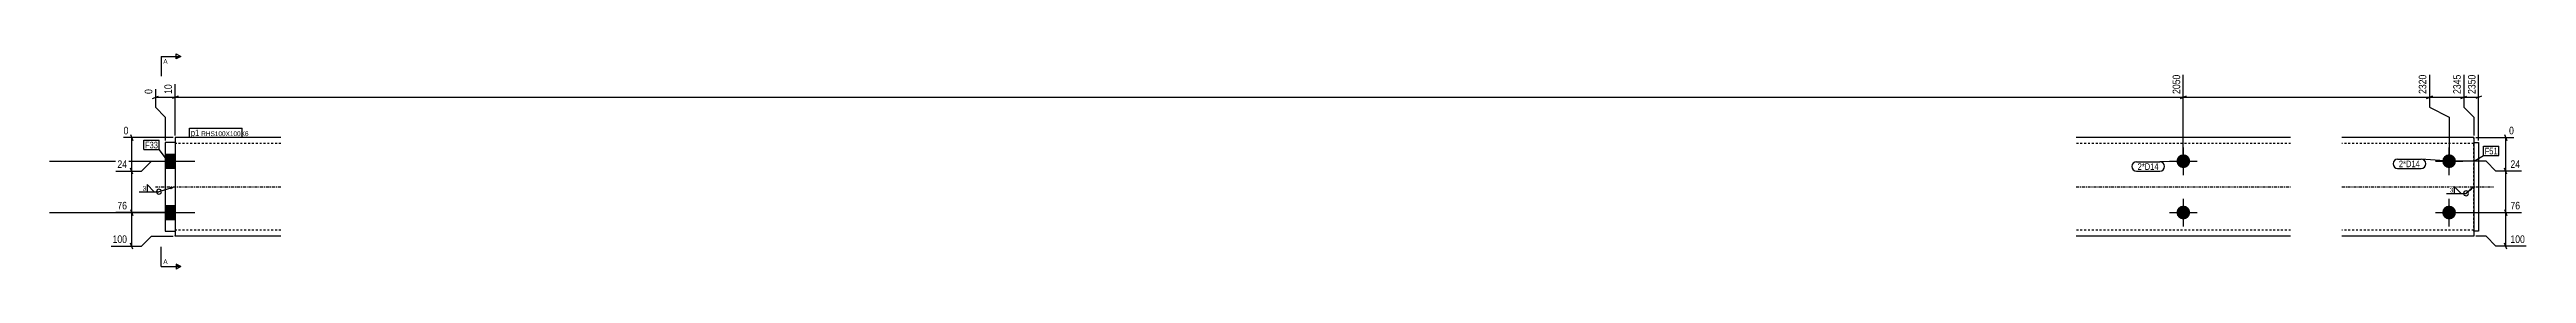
# Model space of a CAD drawing. Header units: millimetres. Extents: x 14 to 22894, y -8 to 835.
# Drawn here: x 20378 to 22894, y 5 to 223 of the extents above; entities that cross this region are included whole.
import ezdxf

# ---------------------------------------------------------------- set-up
doc = ezdxf.new("R2010")
doc.units = ezdxf.units.MM
doc.linetypes.add('DXK_LINE_DOT2', pattern=[3.9198, 1.9599, -1.9599])
doc.linetypes.add('DXK_LINE_DOT3', pattern=[5.9187, 2.979, -0.9799, 0.9799, -0.9799])
for name, color, linetype in [('MÅLSÆTNING', 7, 'Continuous'), ('STÅL', 7, 'Continuous'), ('TEKST', 7, 'Continuous')]:
    doc.layers.add(name, color=color, linetype=linetype)
doc.styles.add('Arial', font='ARIAL.TTF', dxfattribs={"height": 0.2})
doc.styles.add('Arial Narrow', font='ARIALN.TTF', dxfattribs={"height": 0.2})

msp = doc.modelspace()

# ---------------------------------------------------------------- hatches: boundary and pattern name
at = {"layer": 'STÅL', "linetype": 'Continuous'}
for points in [[(20495.9, 121), (20495.9, 107), (20505.9, 107), (20505.9, 121)], [(22545.9, 121, -1), (22545.9, 107, -1)], [(22815.9, 121, -1), (22815.9, 107, -1)], [(20495.9, 69), (20495.9, 55), (20505.9, 55), (20505.9, 69)], [(22545.9, 69, -1), (22545.9, 55, -1)], [(22815.9, 69, -1), (22815.9, 55, -1)]]:
    msp.add_hatch(color=96, dxfattribs=at).paths.add_polyline_path(points)
at = {"layer": 'TEKST', "linetype": 'Continuous'}
for points in [[(20500.7, 87.7), (20505.9, 88), (20501.4, 85.3)], [(22836.3, 85.7), (22840.9, 88), (22837.9, 83.8)]]:
    msp.add_hatch(color=3, dxfattribs=at).paths.add_polyline_path(points)

# ---------------------------------------------------------------- linework, layer by layer
at = {"layer": 'MÅLSÆTNING', "color": 7, "linetype": 'Continuous'}
for p, q in [((22545.9, 116), (22545.9, 201.6)), ((22795.9, 201.6), (22795.9, 168.7)), ((22830.9, 201.6), (22830.9, 168.7)), ((22845.9, 135), (22845.9, 201.6)), ((20482.9, 177.5), (20488.9, 179.9)), ((20485.9, 187), (20485.9, 168.7)), ((20485.9, 178.7), (20505.9, 178.7)), ((20508.9, 179.9), (20502.9, 177.5)), ((20508.9, 179.9), (20502.9, 177.5)), ((20505.9, 140), (20505.9, 191.9)), ((20505.9, 140), (20505.9, 191.9)), ((20505.9, 178.7), (22545.9, 178.7)), ((22542.9, 177.5), (22548.9, 179.9)), ((22792.9, 177.5), (22798.9, 179.9)), ((22827.9, 177.5), (22833.9, 179.9)), ((22830.9, 178.7), (22845.9, 178.7)), ((22848.9, 179.9), (22842.9, 177.5)), ((20485.9, 168.7), (20495.9, 158.7)), ((20495.9, 158.7), (20495.9, 135)), ((22795.9, 168.7), (22815.9, 158.7)), ((22815.9, 158.7), (22815.9, 116)), ((22815.9, 158.7), (22815.9, 116)), ((22830.9, 168.7), (22840.9, 158.7)), ((22840.9, 158.7), (22840.9, 140)), ((22840.9, 158.7), (22840.9, 140)), ((20503.9, 138), (20453.6, 138)), ((20460.7, 141), (20463.1, 135)), ((22842.9, 138), (22881.6, 138)), ((22872.2, 141), (22874.6, 135)), ((20445.8, 104), (20471.9, 104)), ((20463.1, 101), (20460.7, 107)), ((20461.9, 62), (20461.9, 104)), ((20471.9, 104), (20481.9, 114)), ((20471.9, 104), (20481.9, 114)), ((20481.9, 114), (20503.9, 114)), ((20481.9, 114), (20503.9, 114)), ((22853.4, 114), (22817.9, 114)), ((22853.4, 114), (22817.9, 114)), ((22863.4, 104), (22853.4, 114)), ((22863.4, 104), (22853.4, 114)), ((22889.4, 104), (22863.4, 104)), ((22874.6, 101), (22872.2, 107)), ((22873.4, 62), (22873.4, 104)), ((20503.9, 62), (20445.8, 62)), ((20503.9, 62), (20445.8, 62)), ((20460.7, 65), (20463.1, 59)), ((20460.7, 65), (20463.1, 59)), ((20461.9, 28), (20461.9, 62)), ((22817.9, 62), (22889.4, 62)), ((22817.9, 62), (22889.4, 62)), ((22872.2, 65), (22874.6, 59)), ((22872.2, 65), (22874.6, 59)), ((22873.4, 28), (22873.4, 62)), ((20440.9, 28), (20471.9, 28)), ((20463.1, 25), (20460.7, 31)), ((20471.9, 28), (20481.9, 38)), ((20481.9, 38), (20503.9, 38)), ((22853.4, 38), (22842.9, 38)), ((22863.4, 28), (22853.4, 38)), ((22894.3, 28), (22863.4, 28)), ((22874.6, 25), (22872.2, 31))]:
    msp.add_line(p, q, dxfattribs=at)
at = {"layer": 'STÅL', "color": 2, "linetype": 'Continuous'}
for p, q in [((20495.9, 133), (20495.9, 43)), ((20505.9, 133), (20495.9, 133)), ((20613.4, 138), (20505.9, 138)), ((20505.9, 138), (20505.9, 38.9)), ((22654.9, 138), (22436.9, 138)), ((22840.9, 138), (22706.9, 138)), ((22840.9, 138), (22840.9, 38)), ((22840.9, 133), (22845.9, 133)), ((22845.9, 133), (22845.9, 43)), ((20495.9, 43), (20505.9, 43)), ((20505.9, 38), (20505.9, 38.9)), ((20613.4, 38), (20505.9, 38)), ((22654.9, 38), (22436.9, 38)), ((22840.9, 38), (22706.9, 38)), ((22845.9, 43), (22840.9, 43))]:
    msp.add_line(p, q, dxfattribs=at)
at = {"layer": 'STÅL', "color": 7, "linetype": 'DXK_LINE_DOT2'}
for p, q in [((20505.9, 133), (20505.9, 43)), ((20613.4, 132), (20505.9, 132)), ((22654.9, 132), (22436.9, 132)), ((22840.9, 132), (22706.9, 132)), ((22840.9, 137), (22840.9, 138)), ((22840.9, 43), (22840.9, 133)), ((20613.4, 44), (20505.9, 44)), ((22654.9, 44), (22436.9, 44)), ((22840.9, 44), (22706.9, 44))]:
    msp.add_line(p, q, dxfattribs=at)
at = {"layer": 'STÅL', "color": 96, "linetype": 'Continuous'}
for p, q in [((22545.9, 128), (22545.9, 100)), ((22815.9, 100), (22815.9, 128)), ((20378.4, 114), (20525.9, 114)), ((20495.9, 121), (20505.9, 121)), ((20495.9, 107), (20505.9, 107)), ((22531.9, 114), (22559.9, 114)), ((22801.9, 114), (22829.9, 114)), ((22545.9, 76), (22545.9, 48)), ((22815.9, 48), (22815.9, 76)), ((20378.4, 62), (20525.9, 62)), ((20495.9, 69), (20505.9, 69)), ((20495.9, 55), (20505.9, 55)), ((22531.9, 62), (22559.9, 62)), ((22801.9, 62), (22829.9, 62))]:
    msp.add_line(p, q, dxfattribs=at)
at = {"layer": 'STÅL', "color": 7, "linetype": 'DXK_LINE_DOT3'}
for p, q in [((20485.9, 88), (20613.4, 88)), ((22436.9, 88), (22654.9, 88)), ((22706.9, 88), (22860.9, 88))]:
    msp.add_line(p, q, dxfattribs=at)
at = {"layer": 'TEKST', "color": 3, "linetype": 'Continuous'}
for p, q in [((20505.9, 88), (20489.5, 83.1)), ((22840.9, 88), (22833.1, 81.4))]:
    msp.add_line(p, q, dxfattribs=at)
for centre in [(20489.5, 83.1), (22833.1, 81.4)]:
    msp.add_arc(centre, 2.5, 270, 90, dxfattribs=at)

# ---------------------------------------------------------------- wipeouts: each hides what was drawn before it
at = {"color": 0, "linetype": 'Continuous'}
for points in [[(20498.3, 212.6), (20498.3, 217.6), (20493.9, 217.6), (20493.9, 212.6)], [(20498.3, 9.8), (20498.3, 14.8), (20493.9, 14.8), (20493.9, 9.8)]]:
    msp.add_wipeout(points, dxfattribs=at).dxf.layer = 'TEKST'
at = {"color": 0}
msp.add_wipeout([(22786.2, 107.9), (22786.2, 114.9), (22764.8, 114.9), (22764.8, 107.9)], dxfattribs=at).dxf.layer = 'TEKST'

# ---------------------------------------------------------------- next in the draw order: hatches: boundary and pattern name
at = {"layer": 'TEKST', "linetype": 'Continuous'}
for points in [[(20506.9, 217.6), (20506.9, 220.1), (20511.9, 220.1)], [(20506.9, 7.3), (20506.9, 9.8), (20511.9, 7.3)]]:
    msp.add_hatch(color=30, dxfattribs=at).paths.add_polyline_path(points)

# ---------------------------------------------------------------- next in the draw order: linework, layer by layer
at = {"layer": 'TEKST', "color": 7, "linetype": 'Continuous'}
for p, q in [((20491.9, 220.1), (20511.9, 220.1)), ((20491.9, 7.3), (20491.9, 27.3)), ((20491.9, 7.3), (20511.9, 7.3))]:
    msp.add_line(p, q, dxfattribs=at)
at = {"layer": 'TEKST', "color": 30, "linetype": 'Continuous'}
for p, q in [((20506.9, 217.6), (20506.9, 222.6)), ((20506.9, 222.6), (20511.9, 220.1)), ((20511.9, 220.1), (20506.9, 217.6)), ((20511.9, 7.3), (20506.9, 9.8)), ((20506.9, 9.8), (20506.9, 4.8)), ((20511.9, 7.3), (20506.9, 4.8))]:
    msp.add_line(p, q, dxfattribs=at)

# ---------------------------------------------------------------- next in the draw order: texts
at = {"layer": 'TEKST', "color": 3, "linetype": 'Continuous', "style": 'Arial'}
for p in [(20493.9, 212.6), (20493.9, 9.8)]:
    msp.add_text('A', height=4.78, dxfattribs=at).set_placement(p)

# ---------------------------------------------------------------- next in the draw order: wipeouts: each hides what was drawn before it
at = {"color": 0, "linetype": 'Continuous'}
for points in [[(22544.3, 203.2), (22533.1, 203.2), (22533.1, 180.5), (22544.3, 180.5)], [(22844.3, 203.2), (22833.1, 203.2), (22833.1, 180.5), (22844.3, 180.5)], [(20504.3, 193.5), (20493.1, 193.5), (20493.1, 180.5), (20504.3, 180.5)], [(20458.6, 105.6), (20458.6, 116.8), (20445.7, 116.8), (20445.7, 105.6)], [(22889.6, 105.6), (22889.6, 116.8), (22876.6, 116.8), (22876.6, 105.6)], [(20458.6, 63.6), (20458.6, 74.8), (20445.7, 74.8), (20445.7, 63.6)], [(22889.6, 63.6), (22889.6, 74.8), (22876.6, 74.8), (22876.6, 63.6)], [(20458.6, 29.6), (20458.6, 40.8), (20440.8, 40.8), (20440.8, 29.6)], [(22894.5, 29.6), (22894.5, 40.8), (22876.6, 40.8), (22876.6, 29.6)]]:
    msp.add_wipeout(points, dxfattribs=at).dxf.layer = 'MÅLSÆTNING'
at = {"color": 0}
for points in [[(20488.5, 127), (20488.5, 134), (20475.3, 134), (20475.3, 127)], [(20530.4, 139.4), (20530.4, 146.4), (20521.9, 146.4), (20521.9, 139.4)], [(22520.9, 105.2), (22520.9, 112.2), (22499.5, 112.2), (22499.5, 105.2)], [(22786.2, 107.9), (22786.2, 114.9), (22764.8, 114.9), (22764.8, 107.9)], [(22820, 82), (22820, 87.8), (22816.2, 87.8), (22816.2, 82)]]:
    msp.add_wipeout(points, dxfattribs=at).dxf.layer = 'TEKST'

# ---------------------------------------------------------------- next in the draw order: linework, layer by layer
at = {"layer": 'MÅLSÆTNING', "color": 7, "linetype": 'Continuous'}
for p, q in [((22545.9, 116), (22545.9, 201.6)), ((22830.9, 201.6), (22830.9, 168.7)), ((22548.9, 179.9), (22542.9, 177.5)), ((22545.9, 178.7), (22795.9, 178.7)), ((22827.9, 177.5), (22833.9, 179.9)), ((22830.9, 168.7), (22840.9, 158.7)), ((20461.9, 104), (20461.9, 138)), ((22873.4, 104), (22873.4, 138)), ((20445.8, 104), (20471.9, 104)), ((20463.1, 101), (20460.7, 107)), ((22889.4, 104), (22863.4, 104)), ((22874.6, 101), (22872.2, 107))]:
    msp.add_line(p, q, dxfattribs=at)
at = {"layer": 'TEKST', "color": 7, "linetype": 'Continuous'}
for p, q in [((22763.6, 116.1), (22787.4, 116.1)), ((22763.6, 106.7), (22787.4, 106.7)), ((22815.9, 114), (22787.4, 116.1))]:
    msp.add_line(p, q, dxfattribs=at)
at = {"layer": 'TEKST', "color": 3, "linetype": 'Continuous'}
for p, q in [((22813.1, 81.4), (22833.1, 81.4)), ((22828.2, 81.4), (22821, 88.5)), ((22821, 88.5), (22821, 81.4)), ((22821, 81.4), (22828.2, 81.4))]:
    msp.add_line(p, q, dxfattribs=at)
at = {"layer": 'TEKST', "color": 7, "linetype": 'Continuous'}
for centre, start, end in [((22763.6, 111.4), 90, 270), ((22787.4, 111.4), 270, 90)]:
    msp.add_arc(centre, 4.7, start, end, dxfattribs=at)
at = {"layer": 'TEKST', "color": 3, "linetype": 'Continuous'}
msp.add_arc((22833.1, 81.4), 2.5, 90, 270, dxfattribs=at)

# ---------------------------------------------------------------- next in the draw order: texts
at = {"layer": 'MÅLSÆTNING', "color": 3, "linetype": 'Continuous', "style": 'Arial Narrow'}
for s, p in [('2050', (22542.7, 182.1)), ('2350', (22842.7, 182.1))]:
    msp.add_text(s, height=7.64, rotation=90.0002, dxfattribs=at).set_placement(p)
for s, p in [('24', (20447.3, 107.2)), ('24', (22878.2, 107.2)), ('76', (20447.3, 65.2)), ('76', (22878.2, 65.2)), ('100', (20442.4, 31.2)), ('100', (22878.2, 31.2))]:
    msp.add_text(s, height=7.64, dxfattribs=at).set_placement(p)
at = {"layer": 'TEKST', "color": 3, "style": 'Arial Narrow'}
for s, height, p in [('2*D14', 6.68, (22764.8, 107.9)), ('3', 4.77, (22816.6, 82.4))]:
    msp.add_text(s, height=height, dxfattribs=at).set_placement(p)

# ---------------------------------------------------------------- next in the draw order: wipeouts: each hides what was drawn before it
at = {"color": 0, "linetype": 'Continuous'}
msp.add_wipeout([(20484.3, 188.6), (20473.1, 188.6), (20473.1, 180.5), (20484.3, 180.5)], dxfattribs=at).dxf.layer = 'MÅLSÆTNING'
at = {"color": 0}
for points in [[(20488.5, 127), (20488.5, 134), (20475.3, 134), (20475.3, 127)], [(20530.4, 139.4), (20530.4, 146.4), (20521.9, 146.4), (20521.9, 139.4)], [(22520.9, 105.2), (22520.9, 112.2), (22499.5, 112.2), (22499.5, 105.2)]]:
    msp.add_wipeout(points, dxfattribs=at).dxf.layer = 'TEKST'

# ---------------------------------------------------------------- next in the draw order: linework, layer by layer
at = {"layer": 'TEKST', "color": 7, "linetype": 'Continuous'}
for p, q in [((20491.9, 220.1), (20491.9, 200.1)), ((20474.1, 135.2), (20489.7, 135.2)), ((20474.1, 125.8), (20474.1, 135.2)), ((20474.1, 125.8), (20489.7, 125.8)), ((20489.7, 125.8), (20489.7, 135.2)), ((20498.2, 114.7), (20489.7, 125.8)), ((22498.3, 113.4), (22522.1, 113.4)), ((22498.3, 104), (22522.1, 104)), ((22545.9, 114), (22522.1, 113.4))]:
    msp.add_line(p, q, dxfattribs=at)
for centre, start, end in [((22498.3, 108.7), 90, 270), ((22522.1, 108.7), 270, 90)]:
    msp.add_arc(centre, 4.7, start, end, dxfattribs=at)

# ---------------------------------------------------------------- next in the draw order: texts
at = {"layer": 'MÅLSÆTNING', "color": 3, "linetype": 'Continuous', "style": 'Arial Narrow'}
for s, p in [('0', (20482.7, 182.1)), ('10', (20502.7, 182.1))]:
    msp.add_text(s, height=7.64, rotation=90.0002, dxfattribs=at).set_placement(p)
at = {"layer": 'TEKST', "color": 3, "style": 'Arial Narrow'}
for s, p in [('F33', (20475.3, 127)), ('2*D14', (22499.5, 105.2))]:
    msp.add_text(s, height=6.68, dxfattribs=at).set_placement(p)

# ---------------------------------------------------------------- next in the draw order: wipeouts: each hides what was drawn before it
at = {"color": 0, "linetype": 'Continuous'}
for points in [[(22794.3, 203.2), (22783.1, 203.2), (22783.1, 180.5), (22794.3, 180.5)], [(20460.1, 139.6), (20460.1, 150.8), (20452, 150.8), (20452, 139.6)], [(22883.2, 139.6), (22883.2, 150.8), (22875.2, 150.8), (22875.2, 139.6)]]:
    msp.add_wipeout(points, dxfattribs=at).dxf.layer = 'MÅLSÆTNING'
at = {"color": 0}
for points in [[(20572.7, 139.4), (20572.7, 144.4), (20532.5, 144.4), (20532.5, 139.4)], [(20476.4, 83.7), (20476.4, 89.5), (20472.6, 89.5), (20472.6, 83.7)]]:
    msp.add_wipeout(points, dxfattribs=at).dxf.layer = 'TEKST'

# ---------------------------------------------------------------- next in the draw order: linework, layer by layer
at = {"layer": 'MÅLSÆTNING', "color": 7, "linetype": 'Continuous'}
for p, q in [((22795.9, 201.6), (22795.9, 168.7)), ((22798.9, 179.9), (22792.9, 177.5)), ((22795.9, 178.7), (22830.9, 178.7)), ((22795.9, 168.7), (22815.9, 158.7))]:
    msp.add_line(p, q, dxfattribs=at)
at = {"layer": 'TEKST', "color": 3, "linetype": 'Continuous'}
for p, q in [((20469.5, 83.1), (20489.5, 83.1)), ((20484.6, 83.1), (20477.4, 90.3)), ((20477.4, 90.3), (20477.4, 83.1)), ((20477.4, 83.1), (20484.6, 83.1))]:
    msp.add_line(p, q, dxfattribs=at)
msp.add_arc((20489.5, 83.1), 2.5, 90, 270, dxfattribs=at)

# ---------------------------------------------------------------- next in the draw order: texts
at = {"layer": 'MÅLSÆTNING', "color": 3, "linetype": 'Continuous', "style": 'Arial Narrow'}
msp.add_text('2320', height=7.64, rotation=90.0002, dxfattribs=at).set_placement((22792.7, 182.1))
for p in [(20453.6, 141.2), (22876.8, 141.2)]:
    msp.add_text('0', height=7.64, dxfattribs=at).set_placement(p)
at = {"layer": 'TEKST', "color": 3, "style": 'Arial Narrow'}
msp.add_text('3', height=4.77, dxfattribs=at).set_placement((20473, 84.1))

# ---------------------------------------------------------------- next in the draw order: wipeouts: each hides what was drawn before it
at = {"color": 0}
for points in [[(20572.7, 139.4), (20572.7, 144.4), (20532.5, 144.4), (20532.5, 139.4)], [(22865.2, 120.9), (22865.2, 127.9), (22852, 127.9), (22852, 120.9)]]:
    msp.add_wipeout(points, dxfattribs=at).dxf.layer = 'TEKST'

# ---------------------------------------------------------------- next in the draw order: linework, layer by layer
at = {"layer": 'TEKST', "color": 7, "linetype": 'Continuous'}
for p, q in [((20520.7, 147.6), (20573.9, 147.6)), ((20520.7, 138.2), (20520.7, 147.6)), ((20520.7, 138.2), (20573.9, 138.2)), ((20573.9, 138.2), (20573.9, 147.6))]:
    msp.add_line(p, q, dxfattribs=at)

# ---------------------------------------------------------------- next in the draw order: texts
at = {"layer": 'TEKST', "color": 3, "style": 'Arial Narrow'}
for s, height, p in [('p1', 6.68, (20521.9, 139.4)), ('RHS100X100X6', 4.772, (20532.5, 139.4))]:
    msp.add_text(s, height=height, dxfattribs=at).set_placement(p)

# ---------------------------------------------------------------- next in the draw order: wipeouts: each hides what was drawn before it
at = {"color": 0, "linetype": 'Continuous'}
msp.add_wipeout([(22829.3, 203.2), (22818.1, 203.2), (22818.1, 180.5), (22829.3, 180.5)], dxfattribs=at).dxf.layer = 'MÅLSÆTNING'
at = {"color": 0}
msp.add_wipeout([(22865.2, 120.9), (22865.2, 127.9), (22852, 127.9), (22852, 120.9)], dxfattribs=at).dxf.layer = 'TEKST'

# ---------------------------------------------------------------- next in the draw order: linework, layer by layer
at = {"layer": 'TEKST', "color": 7, "linetype": 'Continuous'}
for p, q in [((22850.8, 129.1), (22866.4, 129.1)), ((22850.8, 119.7), (22850.8, 129.1)), ((22866.4, 119.7), (22866.4, 129.1)), ((22842.2, 114.7), (22850.8, 119.7)), ((22850.8, 119.7), (22866.4, 119.7))]:
    msp.add_line(p, q, dxfattribs=at)

# ---------------------------------------------------------------- next in the draw order: texts
at = {"layer": 'MÅLSÆTNING', "color": 3, "linetype": 'Continuous', "style": 'Arial Narrow'}
msp.add_text('2345', height=7.64, rotation=90.0002, dxfattribs=at).set_placement((22827.7, 182.1))
at = {"layer": 'TEKST', "color": 3, "style": 'Arial Narrow'}
msp.add_text('F51', height=6.68, dxfattribs=at).set_placement((22852, 120.9))

doc.saveas('drawing.dxf')
